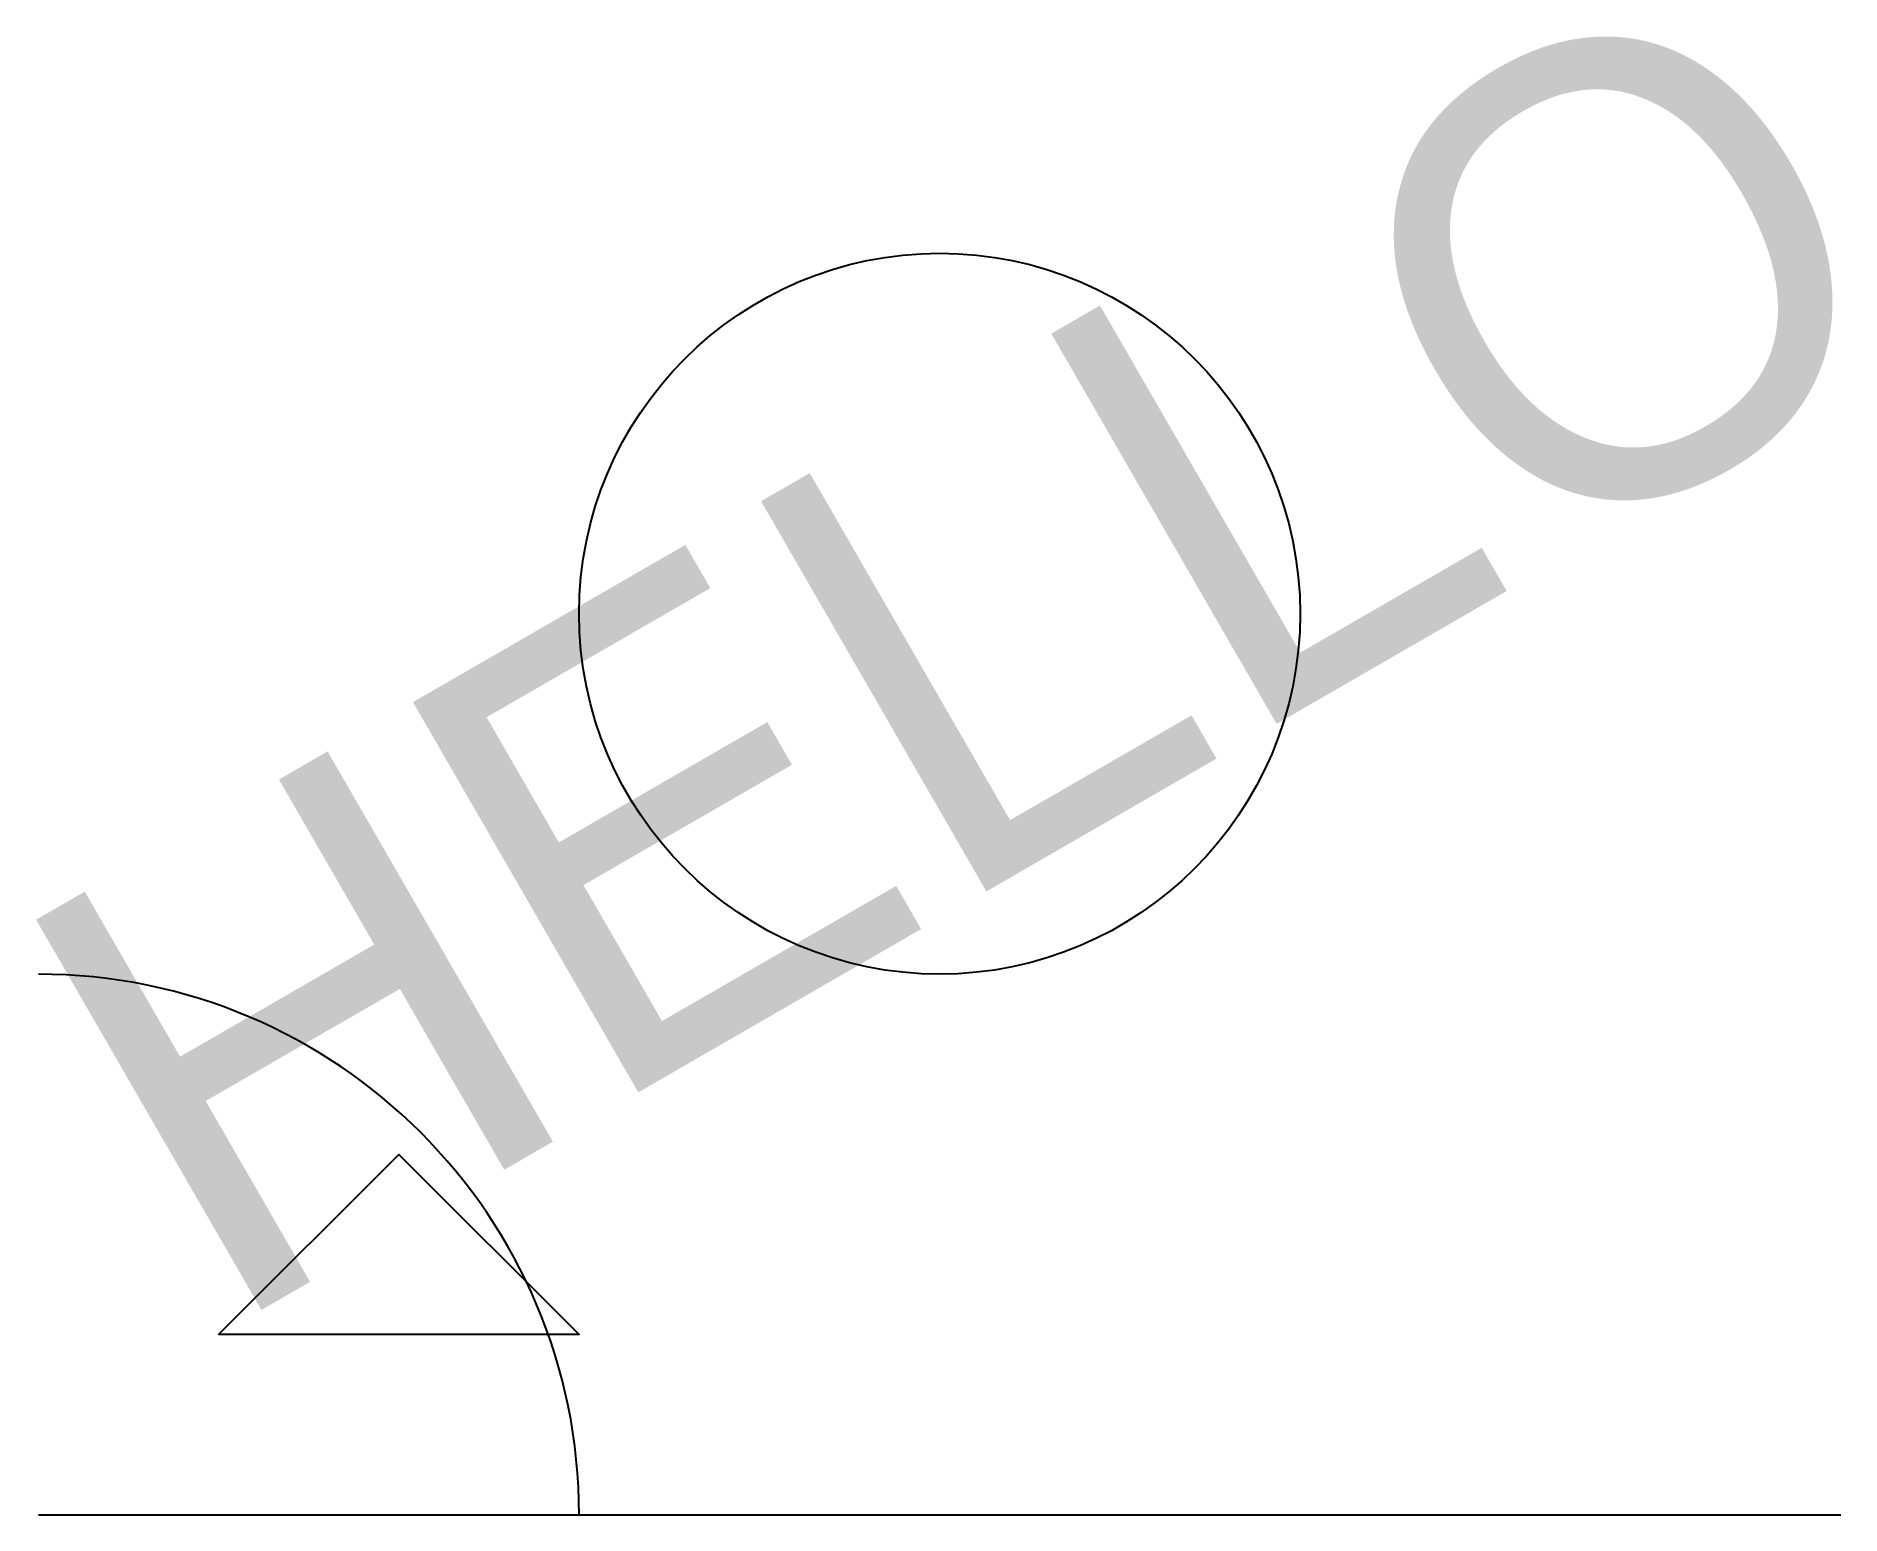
# Model space of a CAD drawing. Extents: x 0 to 10, y 0 to 8.2.
import ezdxf

# ---------------------------------------------------------------- set-up
doc = ezdxf.new("R2010")
doc.units = 0

msp = doc.modelspace()

# ---------------------------------------------------------------- linework, layer by layer
msp.add_line((0, 0), (10, 0))
msp.add_lwpolyline([(1, 1), (2, 2), (3, 1)], close=True)
msp.add_circle((5, 5), 2)
msp.add_arc((0, 0), 3, 0, 90)

# ---------------------------------------------------------------- texts
msp.add_text('HELLO', height=2.5, rotation=30).set_placement((1, 1))

doc.saveas('drawing.dxf')
